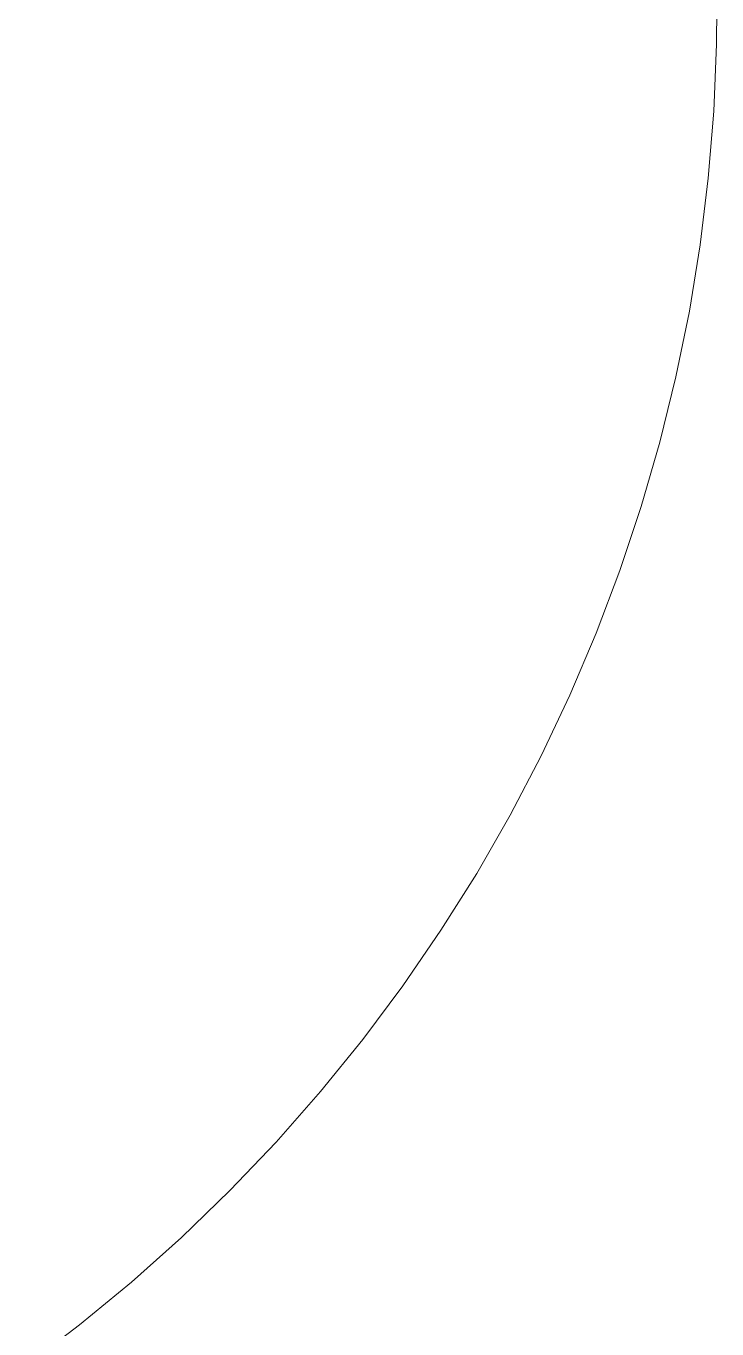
# Model space of a CAD drawing. Header units: millimetres. Extents: x 79795 to 317870, y -36033 to 97293.
# Drawn here: x 159220.5 to 159385.1, y 11990.9 to 12301.3 of the extents above; entities that cross this region are included whole.
import ezdxf

# ---------------------------------------------------------------- set-up
doc = ezdxf.new("R2010")
doc.units = ezdxf.units.MM
doc.header["$MEASUREMENT"] = 0
doc.layers.add('I-FURN', color=8, linetype='CONTINUOUS', lineweight=9)

msp = doc.modelspace()

# ---------------------------------------------------------------- linework, layer by layer
at = {"layer": 'I-FURN'}
for p, q in [((159385, 12296.94), (159385.09, 12305.57)), ((159384.33, 12280.95), (159385, 12296.94)), ((159383.03, 12265.01), (159384.33, 12280.95)), ((159381.09, 12249.13), (159383.03, 12265.01)), ((159378.52, 12233.34), (159381.09, 12249.13)), ((159375.31, 12217.66), (159378.52, 12233.34)), ((159371.49, 12202.13), (159375.31, 12217.66)), ((159367.04, 12186.76), (159371.49, 12202.13)), ((159361.98, 12171.58), (159367.04, 12186.76)), ((159356.32, 12156.61), (159361.98, 12171.58)), ((159350.07, 12141.89), (159356.32, 12156.61)), ((159343.23, 12127.42), (159350.07, 12141.89)), ((159335.82, 12113.24), (159343.23, 12127.42)), ((159327.85, 12099.37), (159335.82, 12113.24)), ((159319.33, 12085.83), (159327.85, 12099.37)), ((159310.27, 12072.64), (159319.33, 12085.83)), ((159300.7, 12059.82), (159310.27, 12072.64)), ((159290.62, 12047.4), (159300.7, 12059.82)), ((159280.05, 12035.39), (159290.62, 12047.4)), ((159269.01, 12023.81), (159280.05, 12035.39)), ((159257.52, 12012.68), (159269.01, 12023.81)), ((159245.59, 12002.02), (159257.52, 12012.68)), ((159233.24, 11991.85), (159245.59, 12002.02)), ((159220.49, 11982.18), (159233.24, 11991.85))]:
    msp.add_line(p, q, dxfattribs=at)

doc.saveas('drawing.dxf')
